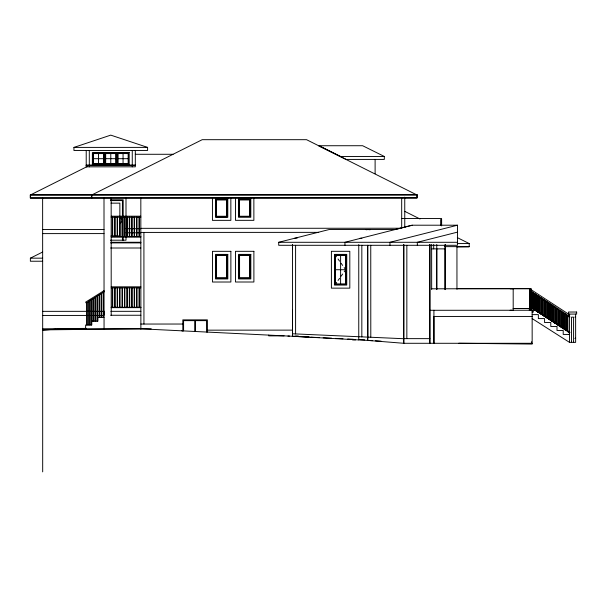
<?xml version="1.0" encoding="UTF-8"?>
<svg xmlns="http://www.w3.org/2000/svg" width="607" height="607" viewBox="0 0 607 607"><rect width="100%" height="100%" fill="white"/><g stroke="black" fill="none" stroke-linecap="round" stroke-linejoin="round"><path stroke-width="0.91" d="M292.521 244.636L292.521 333.782L403.769 338.721M335.489 284.053L335.489 255.41L345.717 255.41L345.717 284.053L335.489 284.053L336.68 282.384M340.603 284.053L340.603 255.41M358.76 244.621L358.76 339.912M367.713 336.931L367.713 245.296L367.721 340.413L403.769 343.289L532.164 343.289M429.855 244.621L429.855 343.289L429.855 244.492M436.759 248.878L436.759 289.486L436.759 244.492M440.652 225.114L440.652 219.522L441.585 219.522L441.593 225.903M445.197 289.63L445.197 244.613M532.149 316.444L433.929 316.444L433.929 343.289L433.914 310.26M575.633 338.182L574.867 338.395M569.169 314.517L568.956 315.177L569.465 315.177L569.677 314.851L530.708 289.425M530.366 291.747L530.715 291.208M569.768 314.904L568.956 315.367M569.465 316.49L568.956 316.922L568.956 314.934M338.046 280.472L339.579 278.325M341.111 276.177L342.652 274.023M344.23 271.807L345.717 269.728L344.184 267.581M119.867 223.816L122.424 220.394L119.867 216.98L119.875 235.888L111.035 235.888M104.313 291.663L86.171 303.007L85.633 302.142L104.04 290.639L104.04 291.663M91.725 198.079L91.725 195.014L202.207 139.686L306.55 139.686L417.024 195.014L417.024 198.079L30.35 198.079L30.35 195.014L87.112 166.591M42.649 261.23L30.373 261.238L30.373 258.165L42.649 252.026M86.065 165.597L135.323 165.506M73.94 147.41L110.762 135.126L147.592 147.387L147.592 150.453L73.94 150.483L73.94 147.41L147.592 147.387M278.712 242.292L329.138 229.529L395.119 229.529L412.206 225.205L457.473 225.205L457.473 245.296L278.712 245.296L278.712 242.292L457.473 242.292M412.206 225.205L344.951 242.292L344.951 245.296M457.473 225.205L389.96 242.292L389.96 245.296M457.473 232.132L417.328 242.292L417.328 245.296M294.562 238.285L297.354 237.952M366.051 229.75L368.199 229.529M42.627 197.912L42.68 329.874L67.225 328.842L151.234 328.812M55.897 329.313L42.68 329.874L140.877 328.812L309.001 337.09M456.942 246.753L469.219 246.632L456.896 246.632M42.68 328.812L86.111 328.387M456.942 246.662L469.219 246.632M532.157 318.592L569.503 342.363L569.487 314.077M510.123 288.78L513.188 288.773L513.196 310.26L533.174 310.253L533.174 312.195L532.149 312.195M135.285 154.284L173.056 154.284M340.246 156.477L384.322 156.462L384.322 159.413L346.21 159.429L318.569 145.741L362.637 145.726L384.322 156.462M93.395 158.693L103.622 158.693M105.671 158.693L115.899 158.685M117.948 158.685L128.176 158.685M86.217 165.021L135.323 165.005M30.35 195.014L417.024 195.014M110.451 199.832L123.183 199.824L123.198 240.197M110.368 200.598L122.417 200.591L122.432 240.205M111.028 203.155L119.86 203.148L119.867 216.062M111.172 216.206L140.839 216.191M111.172 217.223L140.839 217.215M401.69 218.52L441.585 218.505L441.585 225.151M140.839 228.338L401.69 228.24L401.682 197.776M126.006 228.725L140.839 228.718M42.642 229.522L104.017 229.499M140.839 232.428L318.705 232.367M126.013 232.815L140.839 232.807M42.642 233.612L104.017 233.589M111.18 236.662L140.847 236.654M111.18 237.049L140.847 237.034M359.981 238.285L361.878 238.285M110.383 240.205L126.013 240.197L125.998 197.882M111.18 242.284L140.847 242.269M110.633 242.899L140.847 242.883M457.246 243.566L469.211 243.559L469.219 246.654L444.354 246.639M110.633 248.013L140.847 247.997M431.63 248.878L445.197 248.878L445.212 289.577L445.197 244.492M30.373 258.165L42.649 258.165M335.489 269.728L345.717 269.728M111.195 286.83L140.862 286.823M111.195 287.855L140.862 287.839M456.957 288.621L530.419 288.666M431.63 288.811L531.246 288.666L531.254 310.792M531.656 292.399L532.172 292.399M533.128 293.356L533.636 293.356M534.684 294.372L535.199 294.372M536.239 295.389L536.755 295.389M537.802 296.406L538.31 296.406M539.357 297.422L539.866 297.422M540.913 298.439L541.429 298.439M542.476 299.456L542.984 299.456M544.031 300.473L544.54 300.473M545.587 301.489L546.103 301.489M547.15 302.498L547.658 302.498M548.705 303.515L549.214 303.515M550.261 304.532L550.777 304.532M553.379 306.565L553.888 306.565M111.202 307.286L140.87 307.279M111.202 307.673L140.87 307.658M554.935 307.582L555.443 307.582M531.664 307.908L532.172 307.908M513.196 308.47L530.017 308.462M513.226 308.546L529.516 308.538M556.49 308.599L557.006 308.599M533.136 308.872L533.644 308.872M558.053 309.616L558.561 309.616M534.691 309.889L535.199 309.889M429.855 310.291L513.226 310.26M510.13 310.26L512.194 310.26M559.608 310.632L560.117 310.632M532.149 310.792L533.174 310.792M536.247 310.905L536.763 310.905M104.017 311.095L104.047 315.268M42.672 311.353L103.076 311.33M110.861 311.33L140.87 311.323M561.164 311.649L561.68 311.649M537.81 311.915L538.318 311.915M562.727 312.666L563.235 312.666M539.365 312.931L539.873 312.931M564.282 313.682L564.791 313.682M540.92 313.948L541.436 313.948M532.149 314.623L538.363 314.623L538.363 318.592L544.578 318.584L544.578 322.552L550.784 322.545L550.792 326.513L556.998 326.505L556.998 330.474L563.213 330.474L563.213 334.434L569.427 334.434M542.476 314.965L542.992 314.965M110.656 315.268L140.877 315.253M42.672 315.45L103.107 315.428M567.393 315.716L567.909 315.716M544.039 315.981L544.547 315.981M568.956 316.293L569.465 316.255M545.594 316.998L546.103 316.998M104.047 317.317L97.909 317.317L97.909 321.156L91.778 321.156L91.778 324.995L85.64 324.995L85.64 328.835M574.859 317.142L575.626 317.142M547.15 318.015L547.666 318.015M548.713 319.032L549.221 319.032M550.268 320.048L550.777 320.048M551.824 321.065L552.34 321.065M553.387 322.082L553.895 322.082M554.942 323.099L555.451 323.099M140.877 324.047L182.821 324.032M556.498 324.115L557.014 324.115M558.053 325.132L558.569 325.124M559.616 326.141L560.124 326.141M561.172 327.158L561.68 327.158M562.727 328.175L563.243 328.175M564.29 329.191L564.798 329.191M207.374 330.162L292.521 330.125M565.845 330.208L566.354 330.208M181.797 330.83L182.821 330.83M567.401 331.225L567.917 331.225M568.964 332.446L569.472 332.446L568.964 332.112M568.964 334.282L569.472 334.282M284.091 335.868L268.749 335.868L268.749 335.11M287.93 336.05L289.463 336.05M295.601 336.081L298.386 336.081M309.001 336.847L301.444 336.559M403.769 338.638L429.855 338.638M352.508 339.89L355.573 339.89M569.427 342.363L575.641 342.356L575.626 314.077M458.801 343.251L532.164 344.063L532.149 310.154M294.835 336.225L298.614 336.415M310.89 337.181L319.388 337.606M323.159 337.788L331.657 338.205M335.436 338.395L342.985 338.767M347.705 338.994L353.365 339.275M359.974 339.601L364.693 339.837M372.622 340.679L292.521 336.278L292.521 310.26M375.46 340.838L381.143 341.149M367.865 229.529L370.08 229.757M319.168 145.741L340.618 156.477M404.755 211.357L420.021 218.99M457.337 237.625L469.211 243.559M530.715 291.314L570.003 316.96M530.715 306.694L570.011 332.348M530.715 307.309L569.495 332.621M569.472 333.061L569.138 332.841M335.489 255.41L336.468 256.776M338.046 258.992L339.579 261.139M341.111 263.286L342.652 265.434M573.592 342.356L573.585 317.142L571.536 317.15L571.544 342.356M531.626 341.749L531.626 342.371M530.708 288.773L530.723 310.253M530.01 288.773L530.017 310.253M529.881 288.773L529.888 310.253M529.312 308.386L529.312 310.253M456.942 246.609L456.957 289.289M404.748 197.161L404.763 227.602M375.111 159.413L375.118 173.739M370.756 245.296L370.794 337.09M367.713 310.26L367.721 340.413M253.863 197.829L253.878 220.333L235.463 220.341L235.455 197.836M230.85 197.844L230.857 220.349L212.442 220.356L212.435 197.844M207.374 332.09L207.366 319.866L182.813 319.874L182.821 330.876M206.608 332.052L206.6 320.633L195.477 320.64L195.477 331.498M194.71 331.46L194.71 320.64L183.587 320.648L183.587 330.914M143.912 232.428L143.942 324.047M140.832 197.396L140.877 329.108M139.398 217.215L139.405 236.654M139.428 287.839L139.435 307.279M139.018 217.215L139.026 236.654M139.041 287.839L139.049 307.279M136.97 217.215L136.977 236.654M137 287.847L137.007 307.279M136.59 217.215L136.598 236.654M136.613 287.847L136.621 307.279M135.315 150.46L135.323 166.826L86.217 166.842L86.217 150.475M134.542 217.215L134.549 236.654M134.572 287.847L134.579 307.279M134.155 217.215L134.162 236.654M134.185 287.847L134.193 307.279M132.265 150.46L132.273 166.826M132.114 217.215L132.121 236.654M132.136 287.847L132.144 307.279M131.727 217.215L131.734 236.654M131.757 287.847L131.765 307.279M129.686 217.223L129.693 236.654M129.708 287.847L129.716 307.279M129.299 217.223L129.306 236.654M129.329 287.847L129.337 307.279M127.25 217.223L127.258 236.654M127.28 287.847L127.288 307.286M126.871 217.223L126.878 236.654M126.893 287.847L126.901 307.286M124.822 217.223L124.83 236.654M124.852 287.847L124.86 307.286M124.443 217.223L124.45 236.654M124.465 287.847L124.473 307.286M123.062 153.571L123.062 163.799M122.424 287.847L122.432 307.286M122.007 217.223L122.015 236.654M122.037 287.847L122.045 307.286M119.966 217.223L119.974 236.662M119.989 287.847L119.996 307.286M119.579 217.223L119.587 236.662M119.609 287.847L119.617 307.286M117.538 217.223L117.546 236.662M117.561 287.847L117.568 307.286M117.151 217.223L117.159 236.662M117.181 287.855L117.189 307.286M116.923 152.547L116.923 164.823M115.102 217.223L115.11 236.662M115.133 287.855L115.14 307.286M114.723 217.223L114.731 236.662M114.746 287.855L114.753 307.286M112.674 217.223L112.682 236.662M112.705 287.855L112.712 307.286M112.295 217.223L112.303 236.662M112.318 287.855L112.325 307.286M111.164 197.89L111.21 315.268M110.785 153.579L110.785 163.807M104.647 152.554L104.647 164.831M104.002 197.89L104.055 328.827M103.531 292.149L103.539 317.317M103.144 292.392L103.152 317.317M101.483 293.431L101.49 317.317M101.096 293.674L101.111 317.317M99.434 294.714L99.442 317.317M99.055 294.949L99.062 317.317M98.509 153.579L98.509 163.807M97.393 295.988L97.401 321.156M97.006 296.231L97.014 321.156M95.345 297.271L95.352 321.156M94.965 297.506L94.973 321.156M93.303 298.545L93.311 321.156M92.917 298.788L92.924 321.156M91.725 194.824L91.725 197.89M91.255 299.828L91.262 324.995M90.868 300.07L90.883 324.995M89.297 150.475L89.305 166.842M89.206 301.11L89.221 324.995M88.827 301.345L88.834 324.995M87.165 302.385L87.173 324.995M86.778 302.627L86.786 324.995M433.694 244.492L433.694 248.878M431.63 244.492L431.66 289.486M406.842 245.296L406.842 338.638M361.833 245.296L361.833 336.931M295.594 245.296L295.594 333.926M292.521 244.492L292.521 248.878M42.68 330.709L42.68 471.874M331.399 251.313L331.399 288.143L349.807 288.143L349.807 251.313L331.399 251.313M334.465 254.386L334.465 285.07L346.741 285.07L346.741 254.386L334.465 254.386M335.231 255.152L335.231 284.304L345.975 284.304L345.975 255.152L335.231 255.152M403.769 244.621L403.769 343.289L403.769 244.621M129.192 152.547L92.37 152.562L92.37 164.831L129.2 164.823L129.192 152.547M103.88 153.321L93.137 153.328L93.144 164.065L103.88 164.065L103.88 153.321M116.149 153.321L105.413 153.321L105.413 164.065L116.157 164.057L116.149 153.321M128.426 153.313L117.69 153.313L117.69 164.057L128.434 164.057L128.426 153.313M103.622 153.579L93.395 153.579L93.395 163.814L103.622 163.807L103.622 153.579M115.899 153.571L105.671 153.579L105.671 163.807L115.899 163.799L115.899 153.571M128.176 153.571L117.94 153.571L117.948 163.799L128.176 163.799L128.176 153.571M417.024 194.703L30.35 194.847L30.35 197.92L417.024 197.768L417.024 194.703M227.784 198.868L215.508 198.868L215.515 217.283L227.784 217.276L227.784 198.868M250.797 198.853L238.521 198.861L238.528 217.276L250.805 217.268L250.797 198.853M227.306 199.346L215.986 199.346L215.993 216.805L227.306 216.798L227.306 199.346M227.01 199.635L216.274 199.635L216.282 216.517L227.018 216.509L227.01 199.635M250.031 199.627L239.287 199.627L239.295 216.509L250.038 216.502L250.031 199.627M226.76 199.885L216.532 199.893L216.532 216.259L226.768 216.259L226.76 199.885M249.773 199.878L239.545 199.885L239.553 216.251L249.78 216.244L249.773 199.878M230.872 251.321L212.458 251.328L212.465 282.02L230.88 282.012L230.872 251.321M253.885 251.313L235.47 251.321L235.486 282.005L253.901 282.005L253.885 251.313M227.8 254.394L215.523 254.394L215.538 278.947L227.815 278.939L227.8 254.394M250.82 254.386L238.543 254.386L238.551 278.939L250.828 278.932L250.82 254.386M227.033 255.16L216.297 255.16L216.304 278.181L227.041 278.173L227.033 255.16M250.054 255.152L239.31 255.152L239.317 278.173L250.061 278.165L250.054 255.152M226.783 255.418L216.547 255.418L216.555 277.923L226.79 277.923L226.783 255.418M249.796 255.403L239.568 255.41L239.575 277.915L249.803 277.907L249.796 255.403M532.172 291.929L531.656 291.929L531.664 308.379L532.172 308.379L532.172 291.929M533.636 292.885L533.128 292.885L533.136 309.342L533.644 309.342L533.636 292.885M535.199 293.902L534.684 293.902L534.691 310.359L535.199 310.359L535.199 293.902M536.755 294.919L536.239 294.919L536.247 311.376L536.763 311.376L536.755 294.919M538.31 295.935L537.802 295.935L537.81 312.385L538.318 312.385L538.31 295.935M539.866 296.952L539.357 296.952L539.365 313.402L539.873 313.402L539.866 296.952M541.429 297.969L540.913 297.969L540.92 314.418L541.436 314.418L541.429 297.969M542.984 298.985L542.476 298.985L542.476 315.435L542.992 315.435L542.984 298.985M544.54 300.002L544.031 300.002L544.039 316.452L544.547 316.452L544.54 300.002M546.103 301.019L545.587 301.019L545.594 317.469L546.103 317.469L546.103 301.019M547.658 302.028L547.15 302.028L547.15 318.485L547.666 318.485L547.658 302.028M549.214 303.045L548.705 303.045L548.713 319.502L549.221 319.502L549.214 303.045M550.777 304.061L550.261 304.061L550.268 320.519L550.777 320.519L550.777 304.061M552.332 305.078L551.816 305.078L551.824 321.535L552.34 321.535L552.332 305.078M553.888 306.095L553.379 306.095L553.387 322.552L553.895 322.552L553.888 306.095M555.443 307.112L554.935 307.112L554.942 323.569L555.451 323.569L555.443 307.112M557.006 308.128L556.49 308.128L556.498 324.586L557.014 324.586L557.006 308.128M558.561 309.145L558.053 309.145L558.053 325.602L558.569 325.602L558.561 309.145M560.117 310.162L559.608 310.162L559.616 326.612L560.124 326.612L560.117 310.162M561.68 311.179L561.164 311.179L561.172 327.628L561.68 327.628L561.68 311.179M576.65 312.028L568.463 312.036L568.463 314.077L576.65 314.077L576.65 312.028M563.235 312.195L562.727 312.195L562.727 328.645L563.243 328.645L563.235 312.195M564.791 313.212L564.282 313.212L564.29 329.662L564.798 329.662L564.791 313.212M566.354 314.229L565.838 314.229L565.845 330.678L566.354 330.678L566.354 314.229M567.909 315.238L567.393 315.245L567.401 331.695L567.917 331.695L567.909 315.238"/></g></svg>
